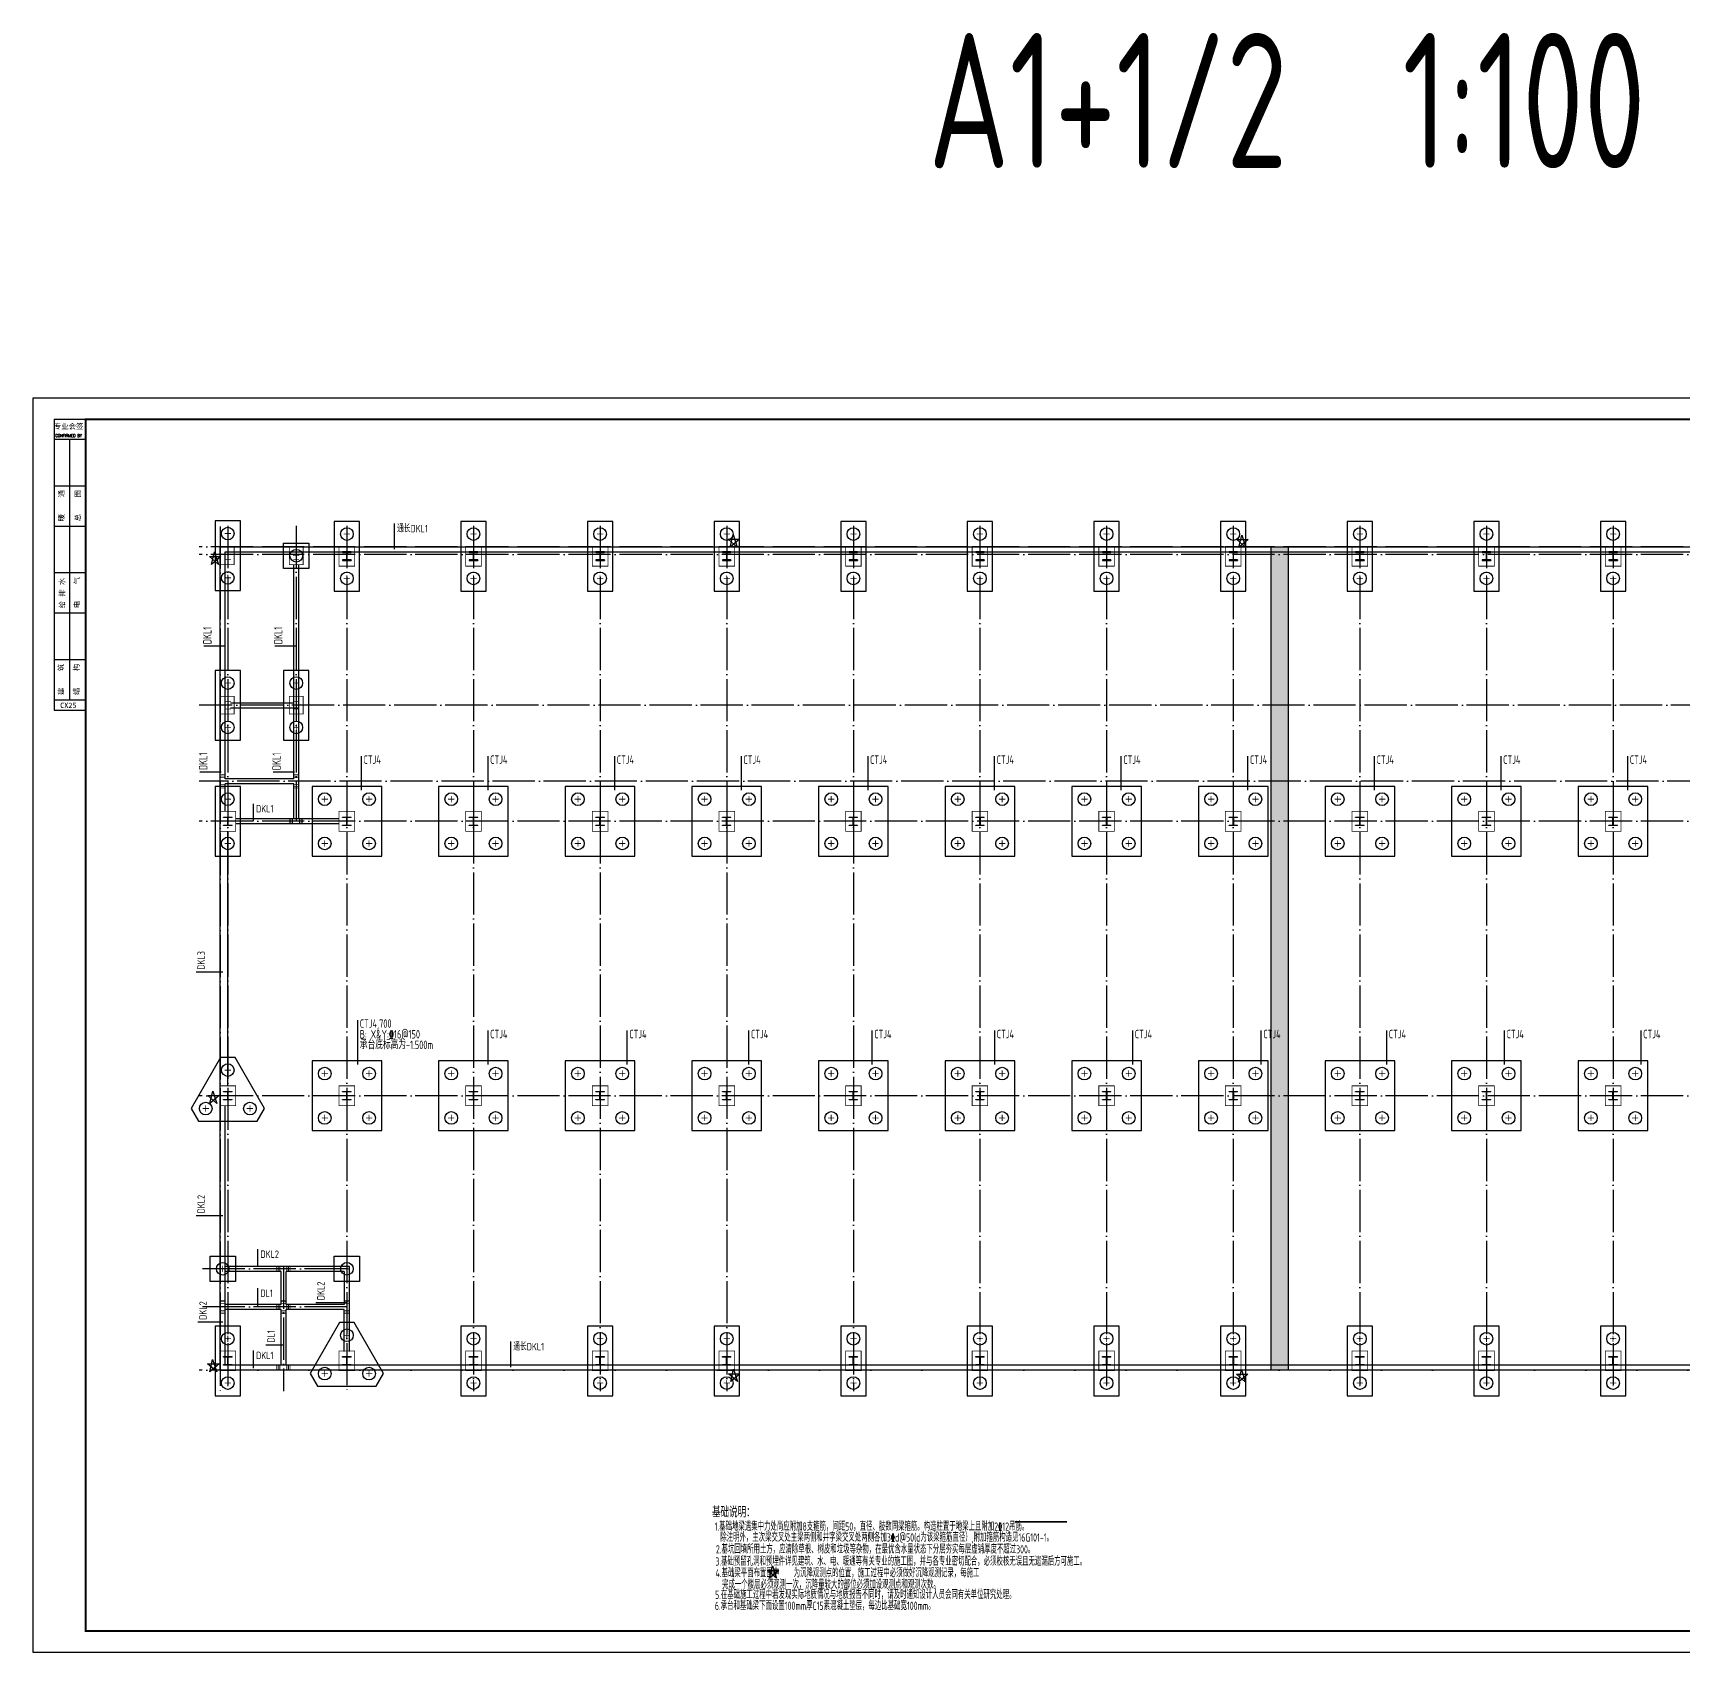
# Model space of a CAD drawing. Extents: x -138012 to 2129925, y -311560 to 0.
# Drawn here: x 245448 to 323586, y -194441 to -117738 of the extents above; entities that cross this region are included whole.
import ezdxf

# ---------------------------------------------------------------- set-up
doc = ezdxf.new("R2010")
doc.units = 0
doc.header["$LTSCALE"] = 1000
doc.header["$MEASUREMENT"] = 0
doc.linetypes.add('DOTE', pattern=[2.42, 2, -0.2, 0.02, -0.2])
for name, color, linetype in [('1505', 2, 'CONTINUOUS'), ('1506', 2, 'CONTINUOUS'), ('1507', 6, 'CONTINUOUS'), ('BASE_DE_TEXT', 7, 'CONTINUOUS'), ('COLU', 7, 'CONTINUOUS'), ('DIM_LEAD', 3, 'CONTINUOUS'), ('DIM_SYMB', 3, 'CONTINUOUS'), ('DOTE', 253, 'DOTE'), ('PUB_TITLE', 4, 'CONTINUOUS'), ('TEXT', 7, 'CONTINUOUS'), ('TXT', 7, 'CONTINUOUS'), ('WALL', 6, 'CONTINUOUS'), ('图框', 4, 'CONTINUOUS'), ('柱_主零件_实线', 2, 'CONTINUOUS'), ('柱构件', 2, 'CONTINUOUS')]:
    doc.layers.add(name, color=color, linetype=linetype)
doc.styles.add('FF', font='tssdeng.shx', dxfattribs={"width": 0.7, "bigfont": 'tssdchn.shx'})
doc.styles.add('iIcon2', font='')
doc.styles.add('MIMI-TKWZ', font='romanc.shx', dxfattribs={"width": 0.75, "oblique": 15, "bigfont": 'bigfont.shx'})
doc.styles.add('TSSD_REIN', font='tssdeng.shx', dxfattribs={"width": 0.7, "bigfont": 'tssdchn.shx'})
doc.styles.get('iIcon2').set_extended_font_data('SimSun')

# ---------------------------------------------------------------- blocks, each defined once
blk = doc.blocks.new('43523452')
at = {"layer": '柱_主零件_实线'}
h = blk.add_hatch(color=256, dxfattribs=at)
h.paths.add_polyline_path([(444610, -171672), (444210, -171672), (444210, -171651), (444610, -171651)])
h.paths.add_polyline_path([(444610, -171293), (444610, -171272), (444210, -171272), (444210, -171293)])
edge = h.paths.add_edge_path()
edge.add_line((444403, -171651), (444403, -171293))
edge.add_line((444416, -171293), (444416, -171651))
for points in [[(444610, -171293), (444610, -171272), (444210, -171272), (444210, -171293)], [(444416, -171293), (444403, -171293), (444403, -171651), (444416, -171651)]]:
    blk.add_hatch(color=256, dxfattribs=at).paths.add_polyline_path(points)
for p, q in [((444210, -171293), (444210, -171272)), ((444210, -171272), (444610, -171272)), ((444610, -171293), (444210, -171293)), ((444210, -171672), (444210, -171651)), ((444210, -171651), (444610, -171651)), ((444610, -171672), (444210, -171672)), ((444403, -171651), (444403, -171293)), ((444416, -171293), (444416, -171651)), ((444610, -171293), (444610, -171272)), ((444610, -171672), (444610, -171651))]:
    blk.add_line(p, q, dxfattribs=at)
blk = doc.blocks.new('78445')
at = {"layer": 'DIM_LEAD'}
for p, q in [((644776, -995352), (645972, -995352)), ((645727, -996163), (644776, -995352)), ((645006, -996163), (645295, -994879)), ((645972, -995352), (645006, -996163)), ((645295, -994879), (645727, -996163))]:
    blk.add_line(p, q, dxfattribs=at)
blk = doc.blocks.new('654634')
at = {"layer": '图框'}
for p, q in [((71967, -136041), (73467, -136041)), ((71967, -136041), (71967, -149325)), ((71967, -136987), (73467, -136987)), ((71967, -139193), (73467, -139193)), ((71967, -141099), (73467, -141099)), ((71967, -143306), (73467, -143306)), ((71967, -145212), (73467, -145212)), ((71967, -147419), (73467, -147419)), ((71967, -149325), (73467, -149325)), ((71967, -149325), (71967, -149825)), ((71967, -149825), (73467, -149825))]:
    blk.add_line(p, q, dxfattribs=at)
blk.add_lwpolyline([(72717, -149325), (72717, -136987)], dxfattribs=at)
at = {"layer": '图框', "style": 'iIcon2'}
for s, p in [('专业会签', (71956, -136500)), ('CX25', (72252, -149714))]:
    blk.add_text(s, height=250, dxfattribs=at).set_placement(p)
at = {"layer": '图框', "style": 'MIMI-TKWZ', "width": 0.75}
blk.add_text('CONFIRMED BY', height=145, dxfattribs=at).set_placement((72026, -136885))
at = {"layer": '图框', "style": 'iIcon2'}
for s, p in [('暖    通', (72436, -140877)), ('总    图', (73213, -140877)), ('给 排 水', (72469, -144990)), ('电    气', (73176, -144990)), ('建    筑', (72418, -149103)), ('结    构', (73149, -149103))]:
    blk.add_text(s, height=250, rotation=90, dxfattribs=at).set_placement(p)

msp = doc.modelspace()

# ---------------------------------------------------------------- hatches: boundary and pattern name
at = {"layer": '1505'}
h = msp.add_hatch(dxfattribs=at)
h.set_pattern_fill('ANGLE', color=256, scale=100, style=0)
h.set_pattern_definition([(0, (-141411.86, 66087.94), (0, 349.25), [254, -95.25]), (90, (-141411.86, 66087.94), (-349.25, 2e-14), [254, -95.25])])
h.paths.add_polyline_path([(304920.771, -142086.973), (304120.771, -142086.973), (304120.771, -181086.973), (304920.771, -181086.973)])

# ---------------------------------------------------------------- linework, layer by layer
msp.add_lwpolyline([(304120.771, -142086.973), (304920.771, -142086.973), (304920.771, -181086.973), (304120.771, -181086.973)], close=True, dxfattribs=at)
at = {"layer": '1506'}
for points in [[(254080.771, -144151.972), (255280.771, -144151.972), (255280.771, -140851.972), (254080.771, -140851.972), (254080.771, -144151.972)], [(259720.771, -144176.975), (260920.771, -144176.975), (260920.771, -140876.975), (259720.771, -140876.975), (259720.771, -144176.975)], [(265720.771, -144176.975), (266920.771, -144176.975), (266920.771, -140876.975), (265720.771, -140876.975), (265720.771, -144176.975)], [(271720.771, -144176.975), (272920.771, -144176.975), (272920.771, -140876.975), (271720.771, -140876.975), (271720.771, -144176.975)], [(277720.77, -144176.975), (278920.77, -144176.975), (278920.77, -140876.975), (277720.77, -140876.975), (277720.77, -144176.975)], [(283720.77, -144176.975), (284920.77, -144176.975), (284920.77, -140876.975), (283720.77, -140876.975), (283720.77, -144176.975)], [(289720.77, -144176.975), (290920.77, -144176.975), (290920.77, -140876.975), (289720.77, -140876.975), (289720.77, -144176.975)], [(295720.77, -144176.975), (296920.77, -144176.975), (296920.77, -140876.975), (295720.77, -140876.975), (295720.77, -144176.975)], [(301720.77, -144176.975), (302920.77, -144176.975), (302920.77, -140876.975), (301720.77, -140876.975), (301720.77, -144176.975)], [(307720.77, -144176.975), (308920.77, -144176.975), (308920.77, -140876.975), (307720.77, -140876.975), (307720.77, -144176.975)], [(313720.77, -144176.975), (314920.77, -144176.975), (314920.77, -140876.975), (313720.77, -140876.975), (313720.77, -144176.975)], [(319720.77, -144176.975), (320920.77, -144176.975), (320920.77, -140876.975), (319720.77, -140876.975), (319720.77, -144176.975)], [(254080.771, -151236.973), (255280.771, -151236.973), (255280.771, -147936.973), (254080.771, -147936.973), (254080.771, -151236.973)], [(257320.771, -151236.973), (258520.771, -151236.973), (258520.771, -147936.973), (257320.771, -147936.973), (257320.771, -151236.973)], [(254080.771, -156736.973), (255280.771, -156736.973), (255280.771, -153436.973), (254080.771, -153436.973), (254080.771, -156736.973)], [(258670.771, -156736.973), (261970.771, -156736.973), (261970.771, -153436.973), (258670.771, -153436.973), (258670.771, -156736.973)], [(264670.771, -156736.973), (267970.771, -156736.973), (267970.771, -153436.973), (264670.771, -153436.973), (264670.771, -156736.973)], [(270670.771, -156736.973), (273970.77, -156736.973), (273970.77, -153436.973), (270670.771, -153436.973), (270670.771, -156736.973)], [(276670.77, -156736.973), (279970.77, -156736.973), (279970.77, -153436.973), (276670.77, -153436.973), (276670.77, -156736.973)], [(282670.77, -156736.973), (285970.77, -156736.973), (285970.77, -153436.973), (282670.77, -153436.973), (282670.77, -156736.973)], [(288670.77, -156736.973), (291970.77, -156736.973), (291970.77, -153436.973), (288670.77, -153436.973), (288670.77, -156736.973)], [(294670.77, -156736.973), (297970.77, -156736.973), (297970.77, -153436.973), (294670.77, -153436.973), (294670.77, -156736.973)], [(300670.77, -156736.973), (303970.77, -156736.973), (303970.77, -153436.973), (300670.77, -153436.973), (300670.77, -156736.973)], [(306670.77, -156736.973), (309970.77, -156736.973), (309970.77, -153436.973), (306670.77, -153436.973), (306670.77, -156736.973)], [(312670.77, -156736.973), (315970.77, -156736.973), (315970.77, -153436.973), (312670.77, -153436.973), (312670.77, -156736.973)], [(318670.77, -156736.973), (321970.77, -156736.973), (321970.77, -153436.973), (318670.77, -153436.973), (318670.77, -156736.973)], [(254334.361, -166274.538), (252937.951, -168693.191), (253284.361, -169293.191), (256077.181, -169293.191), (256423.591, -168693.191), (255027.181, -166274.538), (254334.361, -166274.538)], [(258670.771, -169736.973), (261970.771, -169736.973), (261970.771, -166436.973), (258670.771, -166436.973), (258670.771, -169736.973)], [(264670.771, -169736.973), (267970.771, -169736.973), (267970.771, -166436.973), (264670.771, -166436.973), (264670.771, -169736.973)], [(270670.771, -169736.973), (273970.77, -169736.973), (273970.77, -166436.973), (270670.771, -166436.973), (270670.771, -169736.973)], [(276670.77, -169736.973), (279970.77, -169736.973), (279970.77, -166436.973), (276670.77, -166436.973), (276670.77, -169736.973)], [(282670.77, -169736.973), (285970.77, -169736.973), (285970.77, -166436.973), (282670.77, -166436.973), (282670.77, -169736.973)], [(288670.77, -169736.973), (291970.77, -169736.973), (291970.77, -166436.973), (288670.77, -166436.973), (288670.77, -169736.973)], [(294670.77, -169736.973), (297970.77, -169736.973), (297970.77, -166436.973), (294670.77, -166436.973), (294670.77, -169736.973)], [(300670.77, -169736.973), (303970.77, -169736.973), (303970.77, -166436.973), (300670.77, -166436.973), (300670.77, -169736.973)], [(306670.77, -169736.973), (309970.77, -169736.973), (309970.77, -166436.973), (306670.77, -166436.973), (306670.77, -169736.973)], [(312670.77, -169736.973), (315970.77, -169736.973), (315970.77, -166436.973), (312670.77, -166436.973), (312670.77, -169736.973)], [(318670.77, -169736.973), (321970.77, -169736.973), (321970.77, -166436.973), (318670.77, -166436.973), (318670.77, -169736.973)], [(259974.361, -178834.537), (258577.951, -181253.19), (258924.361, -181853.191), (261717.181, -181853.19), (262063.591, -181253.19), (260667.181, -178834.537), (259974.361, -178834.537)], [(254080.771, -182296.973), (255280.771, -182296.973), (255280.771, -178996.973), (254080.771, -178996.973), (254080.771, -182296.973)], [(265720.771, -182296.973), (266920.771, -182296.973), (266920.771, -178996.973), (265720.771, -178996.973), (265720.771, -182296.973)], [(271720.771, -182296.973), (272920.771, -182296.973), (272920.771, -178996.973), (271720.771, -178996.973), (271720.771, -182296.973)], [(277720.77, -182296.973), (278920.77, -182296.973), (278920.77, -178996.973), (277720.77, -178996.973), (277720.77, -182296.973)], [(283720.77, -182296.973), (284920.77, -182296.973), (284920.77, -178996.973), (283720.77, -178996.973), (283720.77, -182296.973)], [(289720.77, -182296.973), (290920.77, -182296.973), (290920.77, -178996.973), (289720.77, -178996.973), (289720.77, -182296.973)], [(295720.77, -182296.973), (296920.77, -182296.973), (296920.77, -178996.973), (295720.77, -178996.973), (295720.77, -182296.973)], [(301720.77, -182296.973), (302920.77, -182296.973), (302920.77, -178996.973), (301720.77, -178996.973), (301720.77, -182296.973)], [(307720.77, -182296.973), (308920.77, -182296.973), (308920.77, -178996.973), (307720.77, -178996.973), (307720.77, -182296.973)], [(313720.77, -182296.973), (314920.77, -182296.973), (314920.77, -178996.973), (313720.77, -178996.973), (313720.77, -182296.973)], [(319720.77, -182296.973), (320920.77, -182296.973), (320920.77, -178996.973), (319720.77, -178996.973), (319720.77, -182296.973)]]:
    msp.add_lwpolyline(points, dxfattribs=at)
for points in [[(257320.771, -141901.973), (258520.771, -141901.973), (258520.771, -143101.973), (257320.771, -143101.973)], [(253840.771, -175686.973), (255040.771, -175686.973), (255040.771, -176886.973), (253840.771, -176886.973)], [(259720.771, -175686.973), (260920.771, -175686.973), (260920.771, -176886.973), (259720.771, -176886.973)]]:
    msp.add_lwpolyline(points, close=True, dxfattribs=at)
at = {"layer": '1507', "const_width": 35}
for points in [[(254680.771, -141601.972), (254680.771, -141301.972)], [(260320.771, -141626.975), (260320.771, -141326.975)], [(266320.771, -141626.975), (266320.771, -141326.975)], [(272320.771, -141626.975), (272320.771, -141326.975)], [(278320.77, -141626.975), (278320.77, -141326.975)], [(284320.77, -141626.975), (284320.77, -141326.975)], [(290320.77, -141626.975), (290320.77, -141326.975)], [(296320.77, -141626.975), (296320.77, -141326.975)], [(302320.77, -141626.975), (302320.77, -141326.975)], [(308320.77, -141626.975), (308320.77, -141326.975)], [(314320.77, -141626.975), (314320.77, -141326.975)], [(320320.77, -141626.975), (320320.77, -141326.975)], [(254530.771, -141451.972), (254830.771, -141451.972)], [(260170.771, -141476.975), (260470.771, -141476.975)], [(266170.771, -141476.975), (266470.771, -141476.975)], [(272170.771, -141476.975), (272470.771, -141476.975)], [(278170.77, -141476.975), (278470.77, -141476.975)], [(284170.77, -141476.975), (284470.77, -141476.975)], [(290170.77, -141476.975), (290470.77, -141476.975)], [(296170.77, -141476.975), (296470.77, -141476.975)], [(302170.77, -141476.975), (302470.77, -141476.975)], [(308170.77, -141476.975), (308470.77, -141476.975)], [(314170.77, -141476.975), (314470.77, -141476.975)], [(320170.77, -141476.975), (320470.77, -141476.975)], [(257770.771, -142501.973), (258070.771, -142501.973)], [(257920.771, -142351.973), (257920.771, -142651.973)], [(254530.771, -143551.972), (254830.771, -143551.972)], [(254680.771, -143701.972), (254680.771, -143401.972)], [(260170.771, -143576.975), (260470.771, -143576.975)], [(260320.771, -143726.975), (260320.771, -143426.975)], [(266170.771, -143576.975), (266470.771, -143576.975)], [(266320.771, -143726.975), (266320.771, -143426.975)], [(272170.771, -143576.975), (272470.771, -143576.975)], [(272320.771, -143726.975), (272320.771, -143426.975)], [(278170.77, -143576.975), (278470.77, -143576.975)], [(278320.77, -143726.975), (278320.77, -143426.975)], [(284170.77, -143576.975), (284470.77, -143576.975)], [(284320.77, -143726.975), (284320.77, -143426.975)], [(290170.77, -143576.975), (290470.77, -143576.975)], [(290320.77, -143726.975), (290320.77, -143426.975)], [(296170.77, -143576.975), (296470.77, -143576.975)], [(296320.77, -143726.975), (296320.77, -143426.975)], [(302170.77, -143576.975), (302470.77, -143576.975)], [(302320.77, -143726.975), (302320.77, -143426.975)], [(308170.77, -143576.975), (308470.77, -143576.975)], [(308320.77, -143726.975), (308320.77, -143426.975)], [(314170.77, -143576.975), (314470.77, -143576.975)], [(314320.77, -143726.975), (314320.77, -143426.975)], [(320170.77, -143576.975), (320470.77, -143576.975)], [(320320.77, -143726.975), (320320.77, -143426.975)], [(254680.771, -148686.973), (254680.771, -148386.973)], [(257920.771, -148686.973), (257920.771, -148386.973)], [(254530.771, -148536.973), (254830.771, -148536.973)], [(257770.771, -148536.973), (258070.771, -148536.973)], [(254530.771, -150636.973), (254830.771, -150636.973)], [(254680.771, -150786.973), (254680.771, -150486.973)], [(257770.771, -150636.973), (258070.771, -150636.973)], [(257920.771, -150786.973), (257920.771, -150486.973)], [(254680.771, -154186.973), (254680.771, -153886.973)], [(259270.771, -154186.973), (259270.771, -153886.973)], [(261370.771, -154186.973), (261370.771, -153886.973)], [(265270.771, -154186.973), (265270.771, -153886.973)], [(267370.771, -154186.973), (267370.771, -153886.973)], [(271270.771, -154186.973), (271270.771, -153886.973)], [(273370.771, -154186.973), (273370.771, -153886.973)], [(277270.77, -154186.973), (277270.77, -153886.973)], [(279370.77, -154186.973), (279370.77, -153886.973)], [(283270.77, -154186.973), (283270.77, -153886.973)], [(285370.77, -154186.973), (285370.77, -153886.973)], [(289270.77, -154186.973), (289270.77, -153886.973)], [(291370.77, -154186.973), (291370.77, -153886.973)], [(295270.77, -154186.973), (295270.77, -153886.973)], [(297370.77, -154186.973), (297370.77, -153886.973)], [(301270.77, -154186.973), (301270.77, -153886.973)], [(303370.77, -154186.973), (303370.77, -153886.973)], [(307270.77, -154186.973), (307270.77, -153886.973)], [(309370.77, -154186.973), (309370.77, -153886.973)], [(313270.77, -154186.973), (313270.77, -153886.973)], [(315370.77, -154186.973), (315370.77, -153886.973)], [(319270.77, -154186.973), (319270.77, -153886.973)], [(321370.77, -154186.973), (321370.77, -153886.973)], [(254530.771, -154036.973), (254830.771, -154036.973)], [(259120.771, -154036.973), (259420.771, -154036.973)], [(261220.771, -154036.973), (261520.771, -154036.973)], [(265120.771, -154036.973), (265420.771, -154036.973)], [(267220.771, -154036.973), (267520.771, -154036.973)], [(271120.771, -154036.973), (271420.771, -154036.973)], [(273220.771, -154036.973), (273520.771, -154036.973)], [(277120.77, -154036.973), (277420.77, -154036.973)], [(279220.77, -154036.973), (279520.77, -154036.973)], [(283120.77, -154036.973), (283420.77, -154036.973)], [(285220.77, -154036.973), (285520.77, -154036.973)], [(289120.77, -154036.973), (289420.77, -154036.973)], [(291220.77, -154036.973), (291520.77, -154036.973)], [(295120.77, -154036.973), (295420.77, -154036.973)], [(297220.77, -154036.973), (297520.77, -154036.973)], [(301120.77, -154036.973), (301420.77, -154036.973)], [(303220.77, -154036.973), (303520.77, -154036.973)], [(307120.77, -154036.973), (307420.77, -154036.973)], [(309220.77, -154036.973), (309520.77, -154036.973)], [(313120.77, -154036.973), (313420.77, -154036.973)], [(315220.77, -154036.973), (315520.77, -154036.973)], [(319120.77, -154036.973), (319420.77, -154036.973)], [(321220.77, -154036.973), (321520.77, -154036.973)], [(254530.771, -156136.973), (254830.771, -156136.973)], [(254680.771, -156286.973), (254680.771, -155986.973)], [(259120.771, -156136.973), (259420.771, -156136.973)], [(259270.771, -156286.973), (259270.771, -155986.973)], [(261220.771, -156136.973), (261520.771, -156136.973)], [(261370.771, -156286.973), (261370.771, -155986.973)], [(265120.771, -156136.973), (265420.771, -156136.973)], [(265270.771, -156286.973), (265270.771, -155986.973)], [(267220.771, -156136.973), (267520.771, -156136.973)], [(267370.771, -156286.973), (267370.771, -155986.973)], [(271120.771, -156136.973), (271420.771, -156136.973)], [(271270.771, -156286.973), (271270.771, -155986.973)], [(273220.771, -156136.973), (273520.771, -156136.973)], [(273370.771, -156286.973), (273370.771, -155986.973)], [(277120.77, -156136.973), (277420.77, -156136.973)], [(277270.77, -156286.973), (277270.77, -155986.973)], [(279220.77, -156136.973), (279520.77, -156136.973)], [(279370.77, -156286.973), (279370.77, -155986.973)], [(283120.77, -156136.973), (283420.77, -156136.973)], [(283270.77, -156286.973), (283270.77, -155986.973)], [(285220.77, -156136.973), (285520.77, -156136.973)], [(285370.77, -156286.973), (285370.77, -155986.973)], [(289120.77, -156136.973), (289420.77, -156136.973)], [(289270.77, -156286.973), (289270.77, -155986.973)], [(291220.77, -156136.973), (291520.77, -156136.973)], [(291370.77, -156286.973), (291370.77, -155986.973)], [(295120.77, -156136.973), (295420.77, -156136.973)], [(295270.77, -156286.973), (295270.77, -155986.973)], [(297220.77, -156136.973), (297520.77, -156136.973)], [(297370.77, -156286.973), (297370.77, -155986.973)], [(301120.77, -156136.973), (301420.77, -156136.973)], [(301270.77, -156286.973), (301270.77, -155986.973)], [(303220.77, -156136.973), (303520.77, -156136.973)], [(303370.77, -156286.973), (303370.77, -155986.973)], [(307120.77, -156136.973), (307420.77, -156136.973)], [(307270.77, -156286.973), (307270.77, -155986.973)], [(309220.77, -156136.973), (309520.77, -156136.973)], [(309370.77, -156286.973), (309370.77, -155986.973)], [(313120.77, -156136.973), (313420.77, -156136.973)], [(313270.77, -156286.973), (313270.77, -155986.973)], [(315220.77, -156136.973), (315520.77, -156136.973)], [(315370.77, -156286.973), (315370.77, -155986.973)], [(319120.77, -156136.973), (319420.77, -156136.973)], [(319270.77, -156286.973), (319270.77, -155986.973)], [(321220.77, -156136.973), (321520.77, -156136.973)], [(321370.77, -156286.973), (321370.77, -155986.973)], [(254530.771, -166874.538), (254830.771, -166874.538)], [(254680.771, -167024.538), (254680.771, -166724.538)], [(259120.771, -167036.973), (259420.771, -167036.973)], [(259270.771, -167186.973), (259270.771, -166886.973)], [(261220.771, -167036.973), (261520.771, -167036.973)], [(261370.771, -167186.973), (261370.771, -166886.973)], [(265120.771, -167036.973), (265420.771, -167036.973)], [(265270.771, -167186.973), (265270.771, -166886.973)], [(267220.771, -167036.973), (267520.771, -167036.973)], [(267370.771, -167186.973), (267370.771, -166886.973)], [(271120.771, -167036.973), (271420.771, -167036.973)], [(271270.771, -167186.973), (271270.771, -166886.973)], [(273220.771, -167036.973), (273520.771, -167036.973)], [(273370.771, -167186.973), (273370.771, -166886.973)], [(277120.77, -167036.973), (277420.77, -167036.973)], [(277270.77, -167186.973), (277270.77, -166886.973)], [(279220.77, -167036.973), (279520.77, -167036.973)], [(279370.77, -167186.973), (279370.77, -166886.973)], [(283120.77, -167036.973), (283420.77, -167036.973)], [(283270.77, -167186.973), (283270.77, -166886.973)], [(285220.77, -167036.973), (285520.77, -167036.973)], [(285370.77, -167186.973), (285370.77, -166886.973)], [(289120.77, -167036.973), (289420.77, -167036.973)], [(289270.77, -167186.973), (289270.77, -166886.973)], [(291220.77, -167036.973), (291520.77, -167036.973)], [(291370.77, -167186.973), (291370.77, -166886.973)], [(295120.77, -167036.973), (295420.77, -167036.973)], [(295270.77, -167186.973), (295270.77, -166886.973)], [(297220.77, -167036.973), (297520.77, -167036.973)], [(297370.77, -167186.973), (297370.77, -166886.973)], [(301120.77, -167036.973), (301420.77, -167036.973)], [(301270.77, -167186.973), (301270.77, -166886.973)], [(303220.77, -167036.973), (303520.77, -167036.973)], [(303370.77, -167186.973), (303370.77, -166886.973)], [(307120.77, -167036.973), (307420.77, -167036.973)], [(307270.77, -167186.973), (307270.77, -166886.973)], [(309220.77, -167036.973), (309520.77, -167036.973)], [(309370.77, -167186.973), (309370.77, -166886.973)], [(313120.77, -167036.973), (313420.77, -167036.973)], [(313270.77, -167186.973), (313270.77, -166886.973)], [(315220.77, -167036.973), (315520.77, -167036.973)], [(315370.77, -167186.973), (315370.77, -166886.973)], [(319120.77, -167036.973), (319420.77, -167036.973)], [(319270.77, -167186.973), (319270.77, -166886.973)], [(321220.77, -167036.973), (321520.77, -167036.973)], [(321370.77, -167186.973), (321370.77, -166886.973)], [(253480.771, -168693.191), (253780.771, -168693.191)], [(253630.771, -168843.191), (253630.771, -168543.191)], [(255580.771, -168693.191), (255880.771, -168693.191)], [(255730.771, -168843.191), (255730.771, -168543.191)], [(259120.771, -169136.973), (259420.771, -169136.973)], [(259270.771, -169286.973), (259270.771, -168986.973)], [(261220.771, -169136.973), (261520.771, -169136.973)], [(261370.771, -169286.973), (261370.771, -168986.973)], [(265120.771, -169136.973), (265420.771, -169136.973)], [(265270.771, -169286.973), (265270.771, -168986.973)], [(267220.771, -169136.973), (267520.771, -169136.973)], [(267370.771, -169286.973), (267370.771, -168986.973)], [(271120.771, -169136.973), (271420.771, -169136.973)], [(271270.771, -169286.973), (271270.771, -168986.973)], [(273220.771, -169136.973), (273520.771, -169136.973)], [(273370.771, -169286.973), (273370.771, -168986.973)], [(277120.77, -169136.973), (277420.77, -169136.973)], [(277270.77, -169286.973), (277270.77, -168986.973)], [(279220.77, -169136.973), (279520.77, -169136.973)], [(279370.77, -169286.973), (279370.77, -168986.973)], [(283120.77, -169136.973), (283420.77, -169136.973)], [(283270.77, -169286.973), (283270.77, -168986.973)], [(285220.77, -169136.973), (285520.77, -169136.973)], [(285370.77, -169286.973), (285370.77, -168986.973)], [(289120.77, -169136.973), (289420.77, -169136.973)], [(289270.77, -169286.973), (289270.77, -168986.973)], [(291220.77, -169136.973), (291520.77, -169136.973)], [(291370.77, -169286.973), (291370.77, -168986.973)], [(295120.77, -169136.973), (295420.77, -169136.973)], [(295270.77, -169286.973), (295270.77, -168986.973)], [(297220.77, -169136.973), (297520.77, -169136.973)], [(297370.77, -169286.973), (297370.77, -168986.973)], [(301120.77, -169136.973), (301420.77, -169136.973)], [(301270.77, -169286.973), (301270.77, -168986.973)], [(303220.77, -169136.973), (303520.77, -169136.973)], [(303370.77, -169286.973), (303370.77, -168986.973)], [(307120.77, -169136.973), (307420.77, -169136.973)], [(307270.77, -169286.973), (307270.77, -168986.973)], [(309220.77, -169136.973), (309520.77, -169136.973)], [(309370.77, -169286.973), (309370.77, -168986.973)], [(313120.77, -169136.973), (313420.77, -169136.973)], [(313270.77, -169286.973), (313270.77, -168986.973)], [(315220.77, -169136.973), (315520.77, -169136.973)], [(315370.77, -169286.973), (315370.77, -168986.973)], [(319120.77, -169136.973), (319420.77, -169136.973)], [(319270.77, -169286.973), (319270.77, -168986.973)], [(321220.77, -169136.973), (321520.77, -169136.973)], [(321370.77, -169286.973), (321370.77, -168986.973)], [(254290.771, -176286.973), (254590.771, -176286.973)], [(254440.771, -176136.973), (254440.771, -176436.973)], [(260170.771, -176286.973), (260470.771, -176286.973)], [(260320.771, -176136.973), (260320.771, -176436.973)], [(254530.771, -179596.973), (254830.771, -179596.973)], [(254680.771, -179746.973), (254680.771, -179446.973)], [(260170.771, -179434.537), (260470.771, -179434.537)], [(260320.771, -179584.537), (260320.771, -179284.537)], [(266170.771, -179596.973), (266470.771, -179596.973)], [(266320.771, -179746.973), (266320.771, -179446.973)], [(272170.771, -179596.973), (272470.771, -179596.973)], [(272320.771, -179746.973), (272320.771, -179446.973)], [(278170.77, -179596.973), (278470.77, -179596.973)], [(278320.77, -179746.973), (278320.77, -179446.973)], [(284170.77, -179596.973), (284470.77, -179596.973)], [(284320.77, -179746.973), (284320.77, -179446.973)], [(290170.77, -179596.973), (290470.77, -179596.973)], [(290320.77, -179746.973), (290320.77, -179446.973)], [(296170.77, -179596.973), (296470.77, -179596.973)], [(296320.77, -179746.973), (296320.77, -179446.973)], [(302170.77, -179596.973), (302470.77, -179596.973)], [(302320.77, -179746.973), (302320.77, -179446.973)], [(308170.77, -179596.973), (308470.77, -179596.973)], [(308320.77, -179746.973), (308320.77, -179446.973)], [(314170.77, -179596.973), (314470.77, -179596.973)], [(314320.77, -179746.973), (314320.77, -179446.973)], [(320170.77, -179596.973), (320470.77, -179596.973)], [(320320.77, -179746.973), (320320.77, -179446.973)], [(259120.771, -181253.19), (259420.771, -181253.19)], [(259270.771, -181403.191), (259270.771, -181103.19)], [(261220.771, -181253.19), (261520.771, -181253.19)], [(261370.771, -181403.19), (261370.771, -181103.19)], [(254530.771, -181696.973), (254830.771, -181696.973)], [(254680.771, -181846.973), (254680.771, -181546.973)], [(266170.771, -181696.973), (266470.771, -181696.973)], [(266320.771, -181846.973), (266320.771, -181546.973)], [(272170.771, -181696.973), (272470.771, -181696.973)], [(272320.771, -181846.973), (272320.771, -181546.973)], [(278170.77, -181696.973), (278470.77, -181696.973)], [(278320.77, -181846.973), (278320.77, -181546.973)], [(284170.77, -181696.973), (284470.77, -181696.973)], [(284320.77, -181846.973), (284320.77, -181546.973)], [(290170.77, -181696.973), (290470.77, -181696.973)], [(290320.77, -181846.973), (290320.77, -181546.973)], [(296170.77, -181696.973), (296470.77, -181696.973)], [(296320.77, -181846.973), (296320.77, -181546.973)], [(302170.77, -181696.973), (302470.77, -181696.973)], [(302320.77, -181846.973), (302320.77, -181546.973)], [(308170.77, -181696.973), (308470.77, -181696.973)], [(308320.77, -181846.973), (308320.77, -181546.973)], [(314170.77, -181696.973), (314470.77, -181696.973)], [(314320.77, -181846.973), (314320.77, -181546.973)], [(320170.77, -181696.973), (320470.77, -181696.973)], [(320320.77, -181846.973), (320320.77, -181546.973)]]:
    msp.add_lwpolyline(points, dxfattribs=at)
at = {"layer": '1507'}
for centre in [(254680.771, -141451.972), (260320.771, -141476.975), (266320.771, -141476.975), (272320.771, -141476.975), (278320.77, -141476.975), (284320.77, -141476.975), (290320.77, -141476.975), (296320.77, -141476.975), (302320.77, -141476.975), (308320.77, -141476.975), (314320.77, -141476.975), (320320.77, -141476.975), (257920.771, -142501.973), (254680.771, -143551.972), (260320.771, -143576.975), (266320.771, -143576.975), (272320.771, -143576.975), (278320.77, -143576.975), (284320.77, -143576.975), (290320.77, -143576.975), (296320.77, -143576.975), (302320.77, -143576.975), (308320.77, -143576.975), (314320.77, -143576.975), (320320.77, -143576.975), (254680.771, -148536.973), (257920.771, -148536.973), (254680.771, -150636.973), (257920.771, -150636.973), (254680.771, -154036.973), (259270.771, -154036.973), (261370.771, -154036.973), (265270.771, -154036.973), (267370.771, -154036.973), (271270.771, -154036.973), (273370.771, -154036.973), (277270.77, -154036.973), (279370.77, -154036.973), (283270.77, -154036.973), (285370.77, -154036.973), (289270.77, -154036.973), (291370.77, -154036.973), (295270.77, -154036.973), (297370.77, -154036.973), (301270.77, -154036.973), (303370.77, -154036.973), (307270.77, -154036.973), (309370.77, -154036.973), (313270.77, -154036.973), (315370.77, -154036.973), (319270.77, -154036.973), (321370.77, -154036.973), (254680.771, -156136.973), (259270.771, -156136.973), (261370.771, -156136.973), (265270.771, -156136.973), (267370.771, -156136.973), (271270.771, -156136.973), (273370.771, -156136.973), (277270.77, -156136.973), (279370.77, -156136.973), (283270.77, -156136.973), (285370.77, -156136.973), (289270.77, -156136.973), (291370.77, -156136.973), (295270.77, -156136.973), (297370.77, -156136.973), (301270.77, -156136.973), (303370.77, -156136.973), (307270.77, -156136.973), (309370.77, -156136.973), (313270.77, -156136.973), (315370.77, -156136.973), (319270.77, -156136.973), (321370.77, -156136.973), (254680.771, -166874.538), (259270.771, -167036.973), (261370.771, -167036.973), (265270.771, -167036.973), (267370.771, -167036.973), (271270.771, -167036.973), (273370.771, -167036.973), (277270.77, -167036.973), (279370.77, -167036.973), (283270.77, -167036.973), (285370.77, -167036.973), (289270.77, -167036.973), (291370.77, -167036.973), (295270.77, -167036.973), (297370.77, -167036.973), (301270.77, -167036.973), (303370.77, -167036.973), (307270.77, -167036.973), (309370.77, -167036.973), (313270.77, -167036.973), (315370.77, -167036.973), (319270.77, -167036.973), (321370.77, -167036.973), (253630.771, -168693.191), (255730.771, -168693.191), (259270.771, -169136.973), (261370.771, -169136.973), (265270.771, -169136.973), (267370.771, -169136.973), (271270.771, -169136.973), (273370.771, -169136.973), (277270.77, -169136.973), (279370.77, -169136.973), (283270.77, -169136.973), (285370.77, -169136.973), (289270.77, -169136.973), (291370.77, -169136.973), (295270.77, -169136.973), (297370.77, -169136.973), (301270.77, -169136.973), (303370.77, -169136.973), (307270.77, -169136.973), (309370.77, -169136.973), (313270.77, -169136.973), (315370.77, -169136.973), (319270.77, -169136.973), (321370.77, -169136.973), (254440.771, -176286.973), (260320.771, -176286.973), (254680.771, -179596.973), (260320.771, -179434.537), (266320.771, -179596.973), (272320.771, -179596.973), (278320.77, -179596.973), (284320.77, -179596.973), (290320.77, -179596.973), (296320.77, -179596.973), (302320.77, -179596.973), (308320.77, -179596.973), (314320.77, -179596.973), (320320.77, -179596.973), (259270.771, -181253.19), (261370.771, -181253.19), (254680.771, -181696.973), (266320.771, -181696.973), (272320.771, -181696.973), (278320.77, -181696.973), (284320.77, -181696.973), (290320.77, -181696.973), (296320.77, -181696.973), (302320.77, -181696.973), (308320.77, -181696.973), (314320.77, -181696.973), (320320.77, -181696.973)]:
    msp.add_circle(centre, 300, dxfattribs=at)
at = {"layer": 'BASE_DE_TEXT'}
for p, q in [((254560.771, -146793.663), (253548.958, -146793.66)), ((257920.771, -146793.663), (256908.958, -146793.66)), ((261014.837, -153606.19), (261014.84, -152004.476)), ((267014.837, -153606.19), (267014.84, -152004.476)), ((273014.837, -153606.19), (273014.84, -152004.476)), ((279014.837, -153606.19), (279014.84, -152004.476)), ((285014.837, -153606.19), (285014.84, -152004.476)), ((291014.837, -153606.19), (291014.84, -152004.476)), ((297014.837, -153606.19), (297014.84, -152004.476)), ((303014.837, -153606.19), (303014.84, -152004.476)), ((309014.837, -153606.19), (309014.84, -152004.476)), ((315014.837, -153606.19), (315014.84, -152004.476)), ((321014.837, -153606.19), (321014.84, -152004.476)), ((254364.992, -152757.29), (253353.179, -152757.287)), ((257841.144, -152760.521), (256829.331, -152760.518)), ((260837.645, -166606.19), (260837.648, -164508.917)), ((267014.837, -166606.19), (267014.84, -165004.476)), ((273606.584, -166606.19), (273606.587, -165004.476)), ((279371.093, -166606.19), (279371.096, -165004.476)), ((285212.659, -166606.19), (285212.662, -165004.476)), ((291018.033, -166606.19), (291018.036, -165004.476)), ((297558.574, -166606.19), (297558.577, -165004.476)), ((303651.624, -166606.19), (303651.627, -165004.476)), ((309594.098, -166606.19), (309594.101, -165004.476)), ((315174.386, -166606.19), (315174.389, -165004.476)), ((321648.899, -166606.19), (321648.902, -165004.476))]:
    msp.add_line(p, q, dxfattribs=at)
at = {"layer": 'COLU', "const_width": 35}
for points in [[(254320.771, -142081.971), (254980.772, -142081.971), (254980.772, -142921.974), (254320.771, -142921.974)], [(257590.771, -142081.971), (258250.772, -142081.971), (258250.772, -142921.974), (257590.771, -142921.974)], [(259950.771, -142996.971), (260690.771, -142996.971), (260690.771, -142056.973), (259950.771, -142056.973)], [(265950.771, -142996.971), (266690.771, -142996.971), (266690.771, -142056.973), (265950.771, -142056.973)], [(271950.771, -142996.971), (272690.771, -142996.971), (272690.771, -142056.973), (271950.771, -142056.973)], [(277950.771, -142996.971), (278690.771, -142996.971), (278690.771, -142056.973), (277950.771, -142056.973)], [(283950.771, -142996.971), (284690.771, -142996.971), (284690.771, -142056.973), (283950.771, -142056.973)], [(289950.771, -142996.971), (290690.771, -142996.971), (290690.771, -142056.973), (289950.771, -142056.973)], [(295950.771, -142996.971), (296690.771, -142996.971), (296690.771, -142056.973), (295950.771, -142056.973)], [(301950.771, -142996.971), (302690.771, -142996.971), (302690.771, -142056.973), (301950.771, -142056.973)], [(307950.771, -142996.971), (308690.771, -142996.971), (308690.771, -142056.973), (307950.771, -142056.973)], [(313950.771, -142996.971), (314690.771, -142996.971), (314690.771, -142056.973), (313950.771, -142056.973)], [(319950.771, -142996.971), (320690.771, -142996.971), (320690.771, -142056.973), (319950.771, -142056.973)], [(254320.771, -149166.971), (254980.772, -149166.971), (254980.772, -150006.974), (254320.771, -150006.974)], [(257590.771, -149166.971), (258250.772, -149166.971), (258250.772, -150006.974), (257590.771, -150006.974)], [(254310.771, -154616.974), (255050.771, -154616.974), (255050.771, -155556.972), (254310.771, -155556.972)], [(259950.771, -154616.974), (260690.771, -154616.974), (260690.771, -155556.972), (259950.771, -155556.972)], [(265950.771, -154616.974), (266690.771, -154616.974), (266690.771, -155556.972), (265950.771, -155556.972)], [(271950.771, -154616.974), (272690.771, -154616.974), (272690.771, -155556.972), (271950.771, -155556.972)], [(277950.771, -154616.974), (278690.771, -154616.974), (278690.771, -155556.972), (277950.771, -155556.972)], [(283950.771, -154616.974), (284690.771, -154616.974), (284690.771, -155556.972), (283950.771, -155556.972)], [(289950.771, -154616.974), (290690.771, -154616.974), (290690.771, -155556.972), (289950.771, -155556.972)], [(295950.771, -154616.974), (296690.771, -154616.974), (296690.771, -155556.972), (295950.771, -155556.972)], [(301950.771, -154616.974), (302690.771, -154616.974), (302690.771, -155556.972), (301950.771, -155556.972)], [(307950.771, -154616.974), (308690.771, -154616.974), (308690.771, -155556.972), (307950.771, -155556.972)], [(313950.771, -154616.974), (314690.771, -154616.974), (314690.771, -155556.972), (313950.771, -155556.972)], [(319950.771, -154616.974), (320690.771, -154616.974), (320690.771, -155556.972), (319950.771, -155556.972)], [(254310.771, -167616.974), (255050.771, -167616.974), (255050.771, -168556.972), (254310.771, -168556.972)], [(259950.771, -167616.974), (260690.771, -167616.974), (260690.771, -168556.972), (259950.771, -168556.972)], [(265950.771, -167616.974), (266690.771, -167616.974), (266690.771, -168556.972), (265950.771, -168556.972)], [(271950.771, -167616.974), (272690.771, -167616.974), (272690.771, -168556.972), (271950.771, -168556.972)], [(277950.771, -167616.974), (278690.771, -167616.974), (278690.771, -168556.972), (277950.771, -168556.972)], [(283950.771, -167616.974), (284690.771, -167616.974), (284690.771, -168556.972), (283950.771, -168556.972)], [(289950.771, -167616.974), (290690.771, -167616.974), (290690.771, -168556.972), (289950.771, -168556.972)], [(295950.771, -167616.974), (296690.771, -167616.974), (296690.771, -168556.972), (295950.771, -168556.972)], [(301950.771, -167616.974), (302690.771, -167616.974), (302690.771, -168556.972), (301950.771, -168556.972)], [(307950.771, -167616.974), (308690.771, -167616.974), (308690.771, -168556.972), (307950.771, -168556.972)], [(313950.771, -167616.974), (314690.771, -167616.974), (314690.771, -168556.972), (313950.771, -168556.972)], [(319950.771, -167616.974), (320690.771, -167616.974), (320690.771, -168556.972), (319950.771, -168556.972)], [(254310.771, -180176.975), (255050.771, -180176.975), (255050.771, -181116.973), (254310.771, -181116.973)], [(259950.771, -180176.975), (260690.771, -180176.975), (260690.771, -181116.973), (259950.771, -181116.973)], [(265950.771, -180176.975), (266690.771, -180176.975), (266690.771, -181116.973), (265950.771, -181116.973)], [(271950.771, -180176.975), (272690.771, -180176.975), (272690.771, -181116.973), (271950.771, -181116.973)], [(277950.771, -180176.975), (278690.771, -180176.975), (278690.771, -181116.973), (277950.771, -181116.973)], [(283950.771, -180176.975), (284690.771, -180176.975), (284690.771, -181116.973), (283950.771, -181116.973)], [(289950.771, -180176.975), (290690.771, -180176.975), (290690.771, -181116.973), (289950.771, -181116.973)], [(295950.771, -180176.975), (296690.771, -180176.975), (296690.771, -181116.973), (295950.771, -181116.973)], [(301950.771, -180176.975), (302690.771, -180176.975), (302690.771, -181116.973), (301950.771, -181116.973)], [(307950.771, -180176.975), (308690.771, -180176.975), (308690.771, -181116.973), (307950.771, -181116.973)], [(313950.771, -180176.975), (314690.771, -180176.975), (314690.771, -181116.973), (313950.771, -181116.973)], [(319950.771, -180176.975), (320690.771, -180176.975), (320690.771, -181116.973), (319950.771, -181116.973)]]:
    msp.add_lwpolyline(points, close=True, dxfattribs=at)
at = {"layer": 'DIM_SYMB', "color": 0, "const_width": 70}
msp.add_lwpolyline([(291974.615, -188276.96), (294449.934, -188276.96)], dxfattribs=at)
at = {"layer": 'DOTE', "color": 8, "linetype": 'DOTE'}
for p, q in [((254320.771, -141111.971), (254320.771, -182111.971)), ((254680.771, -141086.973), (254680.771, -182086.973)), ((257920.771, -141086.973), (257920.771, -155086.973)), ((260320.771, -141086.973), (260320.771, -182086.973)), ((266320.771, -141086.973), (266320.771, -156628.011)), ((272320.771, -141086.973), (272320.771, -156628.011)), ((278320.771, -141086.973), (278320.771, -156628.011)), ((284320.771, -141086.973), (284320.771, -156628.011)), ((290320.771, -141086.973), (290320.771, -182086.973)), ((296320.771, -141086.973), (296320.771, -182086.973)), ((302320.771, -141086.973), (302320.771, -182086.973)), ((308320.771, -141086.973), (308320.771, -182086.973)), ((314320.771, -141086.973), (314320.771, -182086.973)), ((320320.771, -141086.973), (320320.771, -182086.973)), ((333320.769, -142086.973), (253320.771, -142086.973)), ((333320.769, -142446.973), (253320.771, -142446.973)), ((332320.771, -149586.973), (253320.771, -149586.973)), ((334565.045, -153186.973), (253320.771, -153186.973)), ((333320.769, -155086.973), (253320.771, -155086.973)), ((266320.771, -155086.973), (266320.771, -182086.973)), ((272320.771, -155086.973), (272320.771, -182086.973)), ((278320.771, -155086.973), (278320.771, -182086.973)), ((284320.771, -155086.973), (284320.771, -182086.973)), ((333320.769, -168086.973), (253320.771, -168086.973)), ((260320.771, -176286.973), (253320.771, -176286.973)), ((257320.771, -176176.971), (257320.771, -182086.973)), ((260320.771, -178086.973), (253320.771, -178086.973)), ((333320.769, -181086.973), (253320.771, -181086.973))]:
    msp.add_line(p, q, dxfattribs=at)
at = {"layer": 'PUB_TITLE'}
msp.add_lwpolyline([(245447.926, -194441.449), (371547.926, -194441.449), (371547.926, -135041.449), (245447.926, -135041.449)], close=True, dxfattribs=at)
at = {"layer": 'PUB_TITLE', "const_width": 100}
msp.add_lwpolyline([(247947.926, -193441.449), (370547.926, -193441.449), (370547.926, -136041.449), (247947.926, -136041.449)], close=True, dxfattribs=at)
at = {"layer": 'TEXT'}
for p, q in [((262582.487, -142194.764), (262582.487, -140980.729)), ((257800.77, -153066.971), (257800.77, -142921.974)), ((258040.77, -154966.971), (258040.77, -142921.974)), ((257799.265, -149491.971), (254799.265, -149491.971)), ((258039.265, -149731.971), (254799.265, -149731.971)), ((257800.77, -153066.971), (254560.771, -153066.971)), ((257800.77, -153306.971), (254560.771, -153306.971)), ((257800.77, -154966.971), (257800.77, -153306.971)), ((255900.412, -155086.973), (255900.412, -154252.655)), ((259950.771, -154966.971), (255050.771, -154966.971)), ((259950.771, -155206.971), (255050.771, -155206.971)), ((254444.072, -162235.487), (253176.861, -162235.487)), ((254444.072, -173778.307), (253176.861, -173778.307)), ((256109.178, -176189.154), (256109.178, -175354.836)), ((260440.77, -176176.971), (254560.77, -176176.971)), ((257200.77, -176416.971), (254560.77, -176416.971)), ((257200.77, -177976.971), (257200.77, -176416.971)), ((260200.77, -176416.971), (257440.77, -176416.971)), ((257440.77, -177976.971), (257440.77, -176416.971)), ((260200.77, -176416.971), (260200.77, -177976.971)), ((260440.77, -180211.971), (260440.77, -176176.971)), ((256109.178, -178040.162), (256109.178, -177205.844)), ((257200.77, -177976.971), (254560.77, -177976.971)), ((260200.77, -177976.971), (257440.77, -177976.971)), ((260320.771, -177891.062), (258850.308, -177891.062)), ((254444.072, -178821.881), (253263.985, -178821.881)), ((257200.77, -178216.971), (254560.77, -178216.971)), ((257200.77, -180856.971), (257200.77, -178216.971)), ((257440.77, -180856.971), (257440.77, -178216.971)), ((260200.77, -178216.971), (257440.77, -178216.971)), ((260200.77, -180211.971), (260200.77, -178216.971)), ((255900.412, -180987.286), (255900.412, -180152.968)), ((257320.771, -179905.89), (256486.453, -179905.89)), ((268087.705, -180952.105), (268087.705, -179738.071))]:
    msp.add_line(p, q, dxfattribs=at)
msp.add_lwpolyline([(254320.771, -142086.973), (332320.769, -142086.973), (332320.769, -181086.973), (254320.771, -181086.973)], close=True, dxfattribs=at)
for points in [[(254560.771, -153066.971), (254560.771, -142324.314), (332080.771, -142324.314), (332080.771, -154616.974)], [(254560.771, -154616.974), (254560.771, -153306.971)], [(254680.771, -167616.974), (254680.771, -155556.972)], [(331960.771, -180844.314), (254560.771, -180844.314), (254560.771, -168556.972)]]:
    msp.add_lwpolyline(points, dxfattribs=at)
at = {"layer": 'TEXT', "const_width": 35}
for points in [[(254320.771, -152871.491), (254560.771, -152871.491)], [(254320.771, -152941.321), (254560.771, -152941.321)], [(254320.771, -153021.367), (254560.771, -153021.367)], [(257800.77, -152871.491), (258040.77, -152871.491)], [(257800.77, -152941.321), (258040.77, -152941.321)], [(257800.77, -153021.367), (258040.77, -153021.367)], [(254320.771, -153352.579), (254560.771, -153352.579)], [(254320.771, -153432.625), (254560.771, -153432.625)], [(254320.771, -153502.454), (254560.771, -153502.454)], [(257800.77, -153352.579), (258040.77, -153352.579)], [(257800.77, -153432.625), (258040.77, -153432.625)], [(257800.77, -153502.454), (258040.77, -153502.454)], [(257595.838, -154976.971), (257595.838, -155216.971)], [(257665.667, -154976.971), (257665.667, -155216.971)], [(257745.713, -154976.971), (257745.713, -155216.971)], [(258076.925, -154976.971), (258076.925, -155216.971)], [(258156.971, -154976.971), (258156.971, -155216.971)], [(258226.8, -154976.971), (258226.8, -155216.971)], [(256995.838, -176176.971), (256995.838, -176416.971)], [(257065.667, -176176.971), (257065.667, -176416.971)], [(257145.713, -176176.971), (257145.713, -176416.971)], [(257476.925, -176176.971), (257476.925, -176416.971)], [(257556.971, -176176.971), (257556.971, -176416.971)], [(257626.8, -176176.971), (257626.8, -176416.971)], [(254320.771, -177776.596), (254560.771, -177776.596)], [(254320.771, -177846.426), (254560.771, -177846.426)], [(254320.771, -177926.472), (254560.771, -177926.472)], [(256995.838, -177976.971), (256995.838, -178216.971)], [(257065.667, -177976.971), (257065.667, -178216.971)], [(257145.713, -177976.971), (257145.713, -178216.971)], [(257200.77, -177776.596), (257440.77, -177776.596)], [(257200.77, -177846.426), (257440.77, -177846.426)], [(257200.77, -177926.472), (257440.77, -177926.472)], [(257476.925, -177976.971), (257476.925, -178216.971)], [(257556.971, -177976.971), (257556.971, -178216.971)], [(257626.8, -177976.971), (257626.8, -178216.971)], [(260200.77, -177776.596), (260440.77, -177776.596)], [(260200.77, -177846.426), (260440.77, -177846.426)], [(260200.77, -177926.472), (260440.77, -177926.472)], [(254320.771, -178257.684), (254560.771, -178257.684)], [(254320.771, -178337.729), (254560.771, -178337.729)], [(254320.771, -178407.559), (254560.771, -178407.559)], [(257200.77, -178257.684), (257440.77, -178257.684)], [(257200.77, -178337.729), (257440.77, -178337.729)], [(257200.77, -178407.559), (257440.77, -178407.559)], [(260200.77, -178257.684), (260440.77, -178257.684)], [(260200.77, -178337.729), (260440.77, -178337.729)], [(260200.77, -178407.559), (260440.77, -178407.559)], [(256995.838, -180844.314), (256995.838, -181084.314)], [(257065.667, -180844.314), (257065.667, -181084.314)], [(257145.713, -180844.314), (257145.713, -181084.314)], [(257476.925, -180844.314), (257476.925, -181084.314)], [(257556.971, -180844.314), (257556.971, -181084.314)], [(257626.8, -180844.314), (257626.8, -181084.314)]]:
    msp.add_lwpolyline(points, dxfattribs=at)
at = {"layer": '柱构件', "const_width": 35}
for points in [[(254830.771, -142326.973), (254530.771, -142326.973)], [(254830.771, -142676.973), (254530.771, -142676.973)], [(254680.771, -142326.973), (254680.771, -142676.973)], [(258050.771, -142326.973), (257790.771, -142326.973)], [(258050.771, -142676.973), (257790.771, -142676.973)], [(257920.771, -142326.973), (257920.771, -142676.973)], [(254830.771, -149411.973), (254530.771, -149411.973)], [(254830.771, -149761.973), (254530.771, -149761.973)], [(254680.771, -149411.973), (254680.771, -149761.973)], [(258070.771, -149411.973), (257810.771, -149411.973)], [(258070.771, -149761.973), (257810.771, -149761.973)], [(257920.771, -149411.973), (257920.771, -149761.973)]]:
    msp.add_lwpolyline(points, dxfattribs=at)

# ---------------------------------------------------------------- block references
at = {"layer": 'TEXT'}
msp.add_blockref('654634', (174481.142, 0), dxfattribs=at)
at = {"layer": 'WALL', "xscale": 0.4574574143625796, "yscale": 0.4574574143625796, "zscale": 0.4574574143625796}
for p in [(-16575.41, 313609.228), (7526.179, 313589.941), (-41148.321, 312788.301), (-41229.531, 287251.721), (-41239.116, 274535.12), (-16555.563, 274075.967), (7514.502, 274046.23), (-14707.845, 264758.961)]:
    msp.add_blockref('78445', p, dxfattribs=at)
at = {"layer": '柱_主零件_实线', "xscale": -1, "rotation": 180}
for p in [(-184089.006, -313999.134), (-178089.006, -313999.134), (-172089.006, -313999.134), (-166089.006, -313999.134), (-160089.006, -313999.134), (-154089.006, -313999.134), (-148089.006, -313999.134), (-142089.006, -313999.134), (-136089.006, -313999.134), (-130089.006, -313999.134), (-124089.006, -313999.134)]:
    msp.add_blockref('43523452', p, dxfattribs=at)
at = {"layer": '柱_主零件_实线'}
for p in [(-189729.006, 16385.19), (-184089.006, 16385.19), (-178089.006, 16385.19), (-172089.006, 16385.19), (-166089.006, 16385.19), (-160089.006, 16385.19), (-154089.006, 16385.19), (-148089.006, 16385.19), (-142089.006, 16385.19), (-136089.006, 16385.19), (-130089.006, 16385.19), (-124089.006, 16385.19), (-189729.006, 3385.19), (-184089.006, 3385.19), (-178089.006, 3385.19), (-172089.006, 3385.19), (-166089.006, 3385.19), (-160089.006, 3385.19), (-154089.006, 3385.19), (-148089.006, 3385.19), (-142089.006, 3385.19), (-136089.006, 3385.19), (-130089.006, 3385.19), (-124089.006, 3385.19), (-189729.006, -9174.811), (-184089.006, -9174.811), (-178089.006, -9174.811), (-172089.006, -9174.811), (-166089.006, -9174.811), (-160089.006, -9174.811), (-154089.006, -9174.811), (-148089.006, -9174.811), (-142089.006, -9174.811), (-136089.006, -9174.811), (-130089.006, -9174.811), (-124089.006, -9174.811)]:
    msp.add_blockref('43523452', p, dxfattribs=at)

# ---------------------------------------------------------------- texts
at = {"layer": 'BASE_DE_TEXT', "style": 'TSSD_REIN', "width": 0.7}
for p in [(253908.78, -146696.785), (257268.78, -146696.785), (253713, -152660.412), (257189.153, -152663.643)]:
    msp.add_text('DKL1', height=400, rotation=90, dxfattribs=at).set_placement(p)
for s, p in [('CTJ4', (261111.715, -152364.298)), ('CTJ4', (267111.715, -152364.298)), ('CTJ4', (273111.715, -152364.298)), ('CTJ4', (279111.715, -152364.298)), ('CTJ4', (285111.715, -152364.298)), ('CTJ4', (291111.715, -152364.298)), ('CTJ4', (297111.715, -152364.298)), ('CTJ4', (303111.715, -152364.298)), ('CTJ4', (309111.715, -152364.298)), ('CTJ4', (315111.715, -152364.298)), ('CTJ4', (321111.715, -152364.298)), ('CTJ4,700', (260934.523, -164868.739)), ('承台底标高为-1.500m', (260937.811, -165876.684)), ('B: X&Y:%%13216@150', (260932.188, -165376.024)), ('CTJ4', (267111.715, -165364.298)), ('CTJ4', (273703.462, -165364.298)), ('CTJ4', (279467.971, -165364.298)), ('CTJ4', (285309.536, -165364.298)), ('CTJ4', (291114.911, -165364.298)), ('CTJ4', (297655.451, -165364.298)), ('CTJ4', (303748.502, -165364.298)), ('CTJ4', (309690.976, -165364.298)), ('CTJ4', (315271.263, -165364.298)), ('CTJ4', (321745.777, -165364.298))]:
    msp.add_text(s, height=400, dxfattribs=at).set_placement(p)
at = {"layer": 'TEXT'}
for s, height, style, width, p in [('A1+1/2  1:100', 6400, 'FF', 0.7, (287874.03, -124138.494)), ('通长DKL1', 350, 'TSSD_REIN', 0.7, (262701.219, -141394.155)), ('DKL1', 350, 'TSSD_REIN', 0.7, (256019.144, -154666.08)), ('DKL2', 350, 'TSSD_REIN', 0.7, (256227.91, -175768.262)), ('DL1', 350, 'TSSD_REIN', 0.7, (256227.91, -177619.269)), ('DKL1', 350, 'TSSD_REIN', 0.7, (256019.144, -180566.393)), ('通长DKL1', 350, 'TSSD_REIN', 0.7, (268206.437, -180151.497)), ('基础说明：', 518.7567, 'TSSD_REIN', 0.6, (277623.308, -188066.337))]:
    msp.add_text(s, height=height, dxfattribs=dict(at, style=style, width=width)).set_placement(p)
at = {"layer": 'TEXT', "style": 'TSSD_REIN', "width": 0.7}
for s, p in [('DKL3', (253590.287, -162116.755)), ('DKL2', (253590.287, -173659.575)), ('DKL2', (259263.734, -177772.33)), ('DKL2', (253677.411, -178703.149)), ('DL1', (256899.879, -179787.158))]:
    msp.add_text(s, height=350, rotation=90, dxfattribs=at).set_placement(p)
at = {"layer": 'TXT', "style": 'TSSD_REIN', "width": 0.6}
for s, p in [('1.基础地梁遇集中力处尚应附加8支箍筋，间距50，直径、肢数同梁箍筋。构造柱置于地梁上且附加2%%13212吊筋。', (277749.688, -188691.542)), ('除注明外，主次梁交叉处主梁两侧和井字梁交叉处两侧各加3%%132d@50(d为该梁箍筋直径）,附加箍筋构造见16G101-1。', (278015.692, -189210.592)), ('2.基坑回填所用土方，应清除草根、树皮和垃圾等杂物，在最优含水量状态下分层夯实每层虚铺厚度不超过300。', (277807.302, -189772.032)), ('3.基础预留孔洞和预埋件详见建筑、水、电、暖通等有关专业的施工图，并与各专业密切配合，必须校核无误且无遗漏后方可施工。', (277784.614, -190348.403)), ('4.基础梁平面布置图中    为沉降观测点的位置，施工过程中必须做好沉降观测记录，每施工', (277792.429, -190896.547)), ('完成一个楼层必须观测一次，沉降量较大的部位必须加设观测点和观测次数。', (278099.299, -191443.252)), ('6.承台和基础梁下面设置100mm厚C15素混凝土垫层，每边比基础宽100mm。', (277758.554, -192446.373)), ('5.在基础施工过程中若发现实际地质情况与地质报告不同时，请及时通知设计人员会同有关单位研究处理。', (277766.487, -191925.074))]:
    msp.add_text(s, height=389.06753, dxfattribs=at).set_placement(p)

doc.saveas('drawing.dxf')
